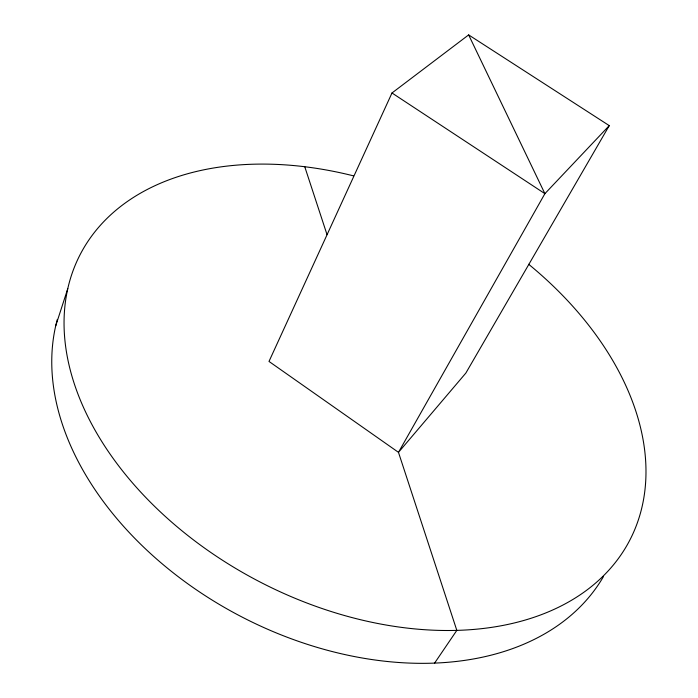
<?xml version="1.0" encoding="UTF-8"?>
<svg xmlns="http://www.w3.org/2000/svg" width="698" height="698" viewBox="0 0 698 698"><rect width="100%" height="100%" fill="white"/><g stroke="black" fill="none" stroke-linecap="round" stroke-linejoin="round"><path stroke-width="1.05" d="M55.727 325.826L67.793 288.579M609.258 125.623L544.902 193.66L398.479 452.348L465.854 373.064L609.258 125.623L468.646 34.9L391.988 92.982L269 361.442L398.479 452.348L456.824 630.381L434.601 663.1M391.988 92.982L544.902 193.66L468.646 34.9M304.756 166.735L327.039 234.676M528.683 264.289A309.711 207.681 27.5 0 1 524.721 620.199A309.711 207.681 27.5 0 1 78.281 394.928A309.711 207.681 27.5 0 1 353.397 175.835M603.543 576.426A303.298 209.47 27.5 0 1 256.716 624.291A303.298 209.47 27.5 0 1 57.332 319.405"/></g></svg>
